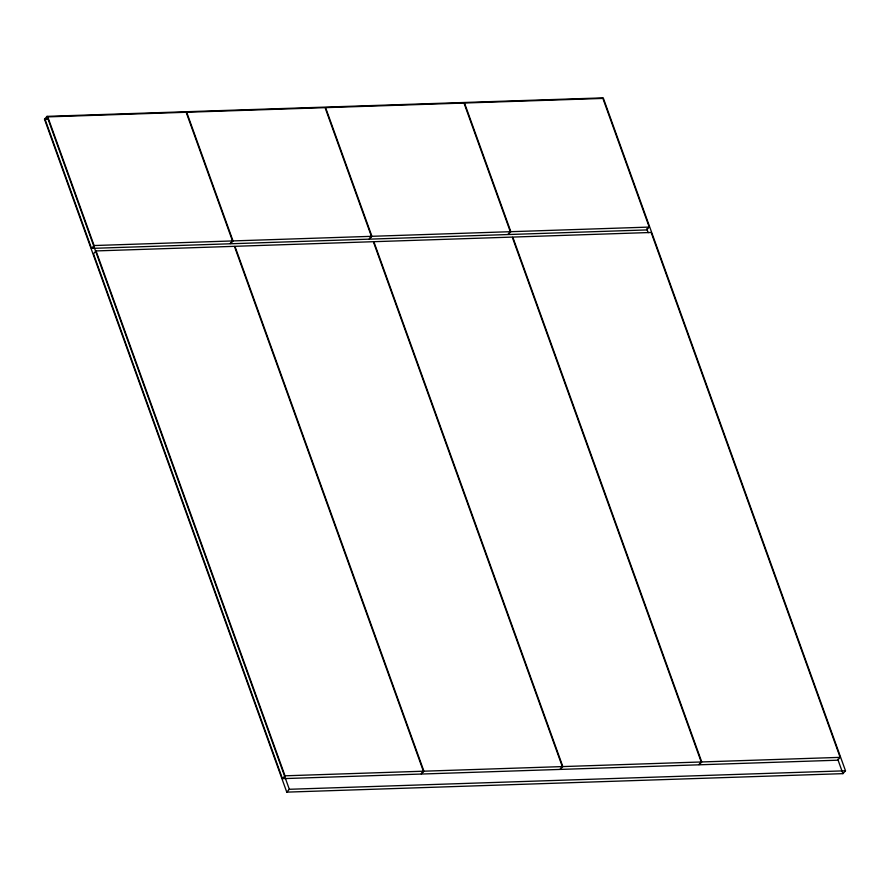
<?xml version="1.0" encoding="UTF-8"?>
<svg xmlns="http://www.w3.org/2000/svg" width="890" height="890" viewBox="0 0 890 890"><rect width="100%" height="100%" fill="white"/><g stroke="black" fill="none" stroke-linecap="round" stroke-linejoin="round"><path stroke-width="1.33" d="M44.5 119.204L47.059 116.356L603.231 97.867L845.5 770.796L842.941 773.644L286.769 792.133L44.5 119.204L47.27 119.115M47.782 116.879L45.212 119.727L91.537 248.388L229.932 243.793L232.49 240.945L186.166 112.274L47.782 116.879L94.095 245.54L91.537 248.388M96.042 250.924L93.472 253.772L282.442 778.661L420.837 774.055L423.395 771.207L234.426 246.33L96.042 250.924L285.011 775.813L282.442 778.661M233.013 240.923L230.454 243.771L368.838 239.165L371.397 236.328L325.084 107.657L186.689 112.262L233.013 240.923L371.397 236.328M371.92 236.306L369.361 239.154L507.756 234.548L510.315 231.7L463.99 103.04L325.607 107.646L371.92 236.306L510.315 231.7M510.838 231.689L508.268 234.537L646.663 229.932L649.222 227.084L602.897 98.423L464.513 103.017L510.838 231.689L649.222 227.084M286.769 792.133L289.328 789.285L845.5 770.796M423.918 771.196L421.359 774.044L559.743 769.438L562.313 766.59L373.344 241.702L234.949 246.308L423.918 771.196L562.313 766.59M562.836 766.579L560.266 769.416L698.661 764.822L701.22 761.973L512.251 237.085L373.856 241.691L562.836 766.579L701.22 761.973M701.743 761.951L699.184 764.799L837.568 760.205L840.138 757.357L651.157 232.468L512.774 237.074L701.743 761.951L840.138 757.357M94.095 245.54L232.49 240.945M285.011 775.813L423.395 771.207M646.774 228.763L648.187 232.679M837.768 759.27L842.941 773.644M47.059 116.356L289.328 789.285"/></g></svg>
